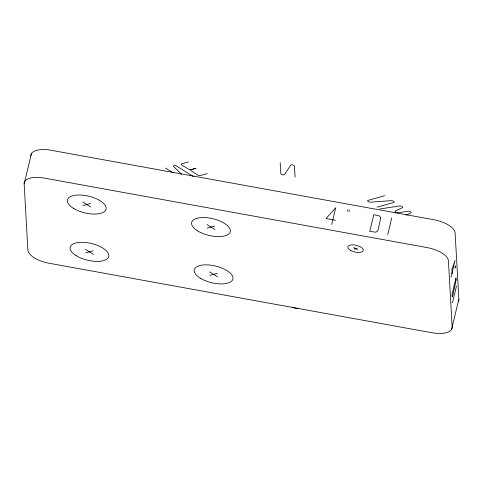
<?xml version="1.0" encoding="UTF-8"?>
<svg xmlns="http://www.w3.org/2000/svg" width="483" height="483" viewBox="0 0 483 483"><rect width="100%" height="100%" fill="white"/><g stroke="black" fill="none" stroke-linecap="round" stroke-linejoin="round"><path stroke-width="0.72" d="M24.15 183.812A21.18 9.153 13.5 0 1 44.315 178.106L427.195 247.604A21.18 9.153 13.5 0 1 448.423 260.82L452.16 327.045A21.18 9.153 13.5 0 1 432.001 332.751L49.115 263.253A21.18 9.153 13.5 0 1 27.887 250.031L24.15 183.812L31.407 153.636M331.712 224.432L335.721 207.726L326.049 218.551L335.57 220.284M347.416 211.331L347.808 209.688M349.046 211.626L349.438 209.984M387.752 234.623L391.761 217.924M451.007 277.188L455.016 260.488L451.949 269.442L452.197 273.795M454.986 267.401L455.384 265.759M455.028 268.15L455.427 266.501M452.45 302.829L456.459 286.123M451.593 329.364L458.85 299.188L455.113 232.969A21.18 9.153 13.5 0 0 433.885 219.747L50.999 150.249A21.18 9.153 13.5 0 0 30.84 155.955M406.143 215.146L410.761 212.991A2.01 0.869 13.5 0 0 410.49 211.796A2.01 0.869 13.5 0 0 407.948 211.24L398.203 212.719A2.01 0.869 13.5 0 1 395.655 212.17A2.01 0.869 13.5 0 1 395.39 210.968L402.315 207.738A2.01 0.869 13.5 0 0 402.049 206.537A2.01 0.869 13.5 0 0 399.501 205.981L380.018 208.946M188.448 161.914L181.765 163.809A1.986 0.857 13.5 0 0 181.837 165.059L188.376 169.128A1.986 0.857 13.5 0 0 191.117 169.63L196.05 168.259L191.177 169.666A1.986 0.857 13.5 0 0 191.25 170.922L197.789 174.991A1.986 0.857 13.5 0 0 200.53 175.492L207.213 173.596M82.991 205.613L90.55 203.47M85.66 252.911L93.225 250.774M207.171 228.151L214.73 226.014M384.637 195.693L368.155 200.354A1.986 0.857 13.5 0 0 368.052 201.489A1.986 0.857 13.5 0 0 370.576 202.178L391.2 200.674A1.992 0.857 13.5 0 1 393.699 201.363A1.992 0.857 13.5 0 1 393.621 202.498L377.138 207.159M209.839 275.455L217.398 273.312M353.773 249.15L357.342 248.141M353.683 247.477L357.432 249.814M193.478 176.579L176.736 166.158A1.992 0.857 13.5 0 0 174.2 165.633A1.992 0.857 13.5 0 0 173.747 166.677L181.656 174.285M165.53 168.054L172.968 172.685M206.972 224.601L214.929 229.558M209.64 271.905L217.604 276.862M82.792 202.063L90.756 207.02M85.461 249.367L93.424 254.324M295.083 177.044L294.467 166.11A1.992 0.857 13.5 0 0 292.728 164.932A1.992 0.857 13.5 0 0 290.639 165.186L284.632 174.496A1.986 0.857 13.5 0 1 282.543 174.761A1.986 0.857 13.5 0 1 280.804 173.578L280.188 162.638M458.85 299.188A21.18 9.153 13.5 0 1 458.282 301.513M298.464 308.365A5.917 2.56 13.5 0 1 292.734 307.363M380.749 217.755L378.092 229.89A3.248 2.904 -3.2 0 1 375.533 232.178L369.773 231.363L373.782 214.663L379.433 215.919L380.749 217.755M456.109 279.953L452.867 295.24A3.248 0.38 -79.7 0 1 452.185 296.997L451.985 294.606L455.994 277.906L456.109 279.953M350.211 250.158A7.939 3.429 13.5 0 0 363.107 250.925A7.939 3.429 13.5 0 0 353.357 244.857A7.939 3.429 13.5 0 0 350.211 250.158M76.079 255.622A19.851 8.579 13.5 0 0 108.313 257.542A19.851 8.579 13.5 0 0 83.939 242.363A19.851 8.579 13.5 0 0 76.079 255.622M200.252 278.166A19.851 8.579 13.5 0 0 232.492 280.08A19.851 8.579 13.5 0 0 208.113 264.907A19.851 8.579 13.5 0 0 200.252 278.166M197.583 230.862A19.851 8.579 13.5 0 0 229.823 232.776A19.851 8.579 13.5 0 0 205.444 217.604A19.851 8.579 13.5 0 0 197.583 230.862M73.41 208.324A19.851 8.579 13.5 0 0 105.644 210.238A19.851 8.579 13.5 0 0 81.265 195.066A19.851 8.579 13.5 0 0 73.41 208.324"/></g></svg>
